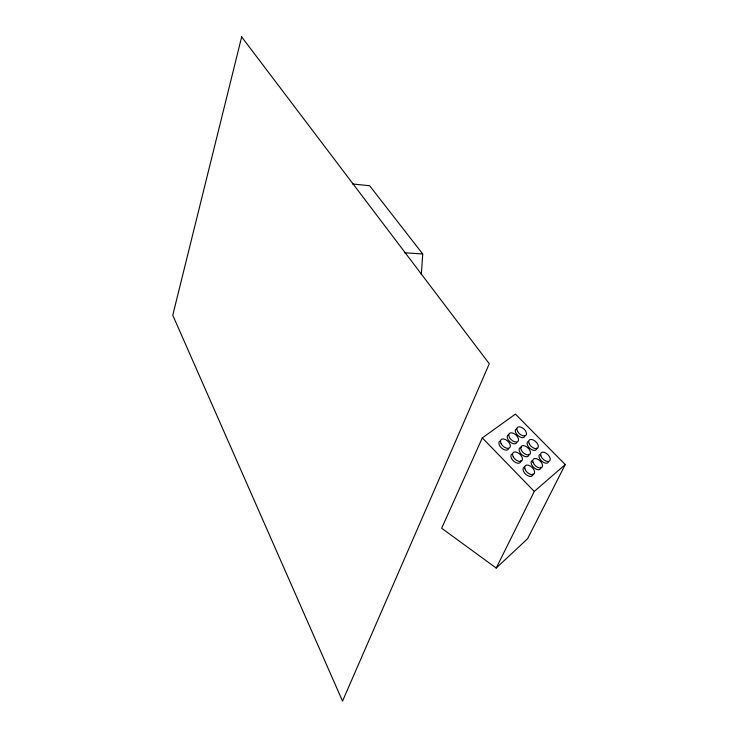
<?xml version="1.0" encoding="UTF-8"?>
<svg xmlns="http://www.w3.org/2000/svg" width="738" height="738" viewBox="0 0 738 738"><rect width="100%" height="100%" fill="white"/><g stroke="black" fill="none" stroke-linecap="round" stroke-linejoin="round"><path stroke-width="1.11" d="M421.324 274.647L422.726 253.983L369.627 185.727L352.441 183.956M482.311 437.911L441.656 528.233L496.213 568.066L527.615 538.685L565.234 464.571L515.419 414.092L482.311 437.911L534.284 491.443L496.213 568.066M534.284 491.443L565.234 464.571M404.406 252.747L422.726 253.983M524.939 435.346A5.793 3.275 41.9 0 1 518.39 435.964A5.793 3.275 41.9 0 1 516.618 428.723M540.908 467.219A5.941 3.404 43.3 0 1 534.312 468.03A5.941 3.404 43.3 0 1 532.393 460.438M528.897 454.276A5.904 3.376 42.6 0 1 525.004 456.518A5.904 3.376 42.6 0 1 519.432 451.352A5.904 3.376 42.6 0 1 521.415 447.339M516.849 442.422A5.867 3.358 42 0 1 509.718 441.601A5.867 3.358 42 0 1 508.547 434.728M520.844 460.715A5.978 3.469 42.7 0 1 514.072 461.508A5.978 3.469 42.7 0 1 512.264 453.879M548.537 461.739A5.867 3.312 43.2 0 1 542.172 461.518A5.867 3.312 43.2 0 1 539.506 454.553M536.738 447.994A5.83 3.293 42.6 0 1 530.235 448.686A5.83 3.293 42.6 0 1 528.371 441.342M532.984 473.861A6.015 3.487 43.4 0 1 526.249 474.728A6.015 3.487 43.4 0 1 524.358 466.988M508.657 448.686A5.941 3.45 42 0 1 501.397 447.883A5.941 3.45 42 0 1 500.272 440.89M241.658 36.9L172.766 315.209L342.533 701.1L489.294 363.76L241.658 36.9M517.587 431.444A5.803 3.266 41.9 0 0 525.963 435.3A5.803 3.266 41.9 0 0 521.526 427.376A5.803 3.266 41.9 0 0 517.587 431.444M532.956 462.2A5.95 3.395 43.2 0 0 541.277 467.809A5.95 3.395 43.2 0 0 538.685 459.756A5.95 3.395 43.2 0 0 532.956 462.2M521.443 450.429A5.913 3.376 42.6 0 0 529.939 454.294A5.913 3.376 42.6 0 0 525.41 446.139A5.913 3.376 42.6 0 0 521.443 450.429M509.478 437.523A5.876 3.358 41.9 0 0 517.975 441.407A5.876 3.358 41.9 0 0 513.528 433.354A5.876 3.358 41.9 0 0 509.478 437.523M513.242 456.868A5.987 3.469 42.7 0 0 521.877 460.761A5.987 3.469 42.7 0 0 517.329 452.468A5.987 3.469 42.7 0 0 513.242 456.868M540.825 455.752A5.876 3.303 43.2 0 0 549.035 461.296A5.876 3.303 43.2 0 0 546.424 453.39A5.876 3.303 43.2 0 0 540.825 455.752M529.432 444.156A5.839 3.284 42.5 0 0 537.808 447.994A5.839 3.284 42.5 0 0 533.297 439.977A5.839 3.284 42.5 0 0 529.432 444.156M524.875 468.805A6.024 3.487 43.3 0 0 533.316 474.488A6.024 3.487 43.3 0 0 530.733 466.287A6.024 3.487 43.3 0 0 524.875 468.805M501.157 443.769A5.95 3.441 42 0 0 509.792 447.68A5.95 3.441 42 0 0 505.318 439.497A5.95 3.441 42 0 0 501.157 443.769"/></g></svg>
